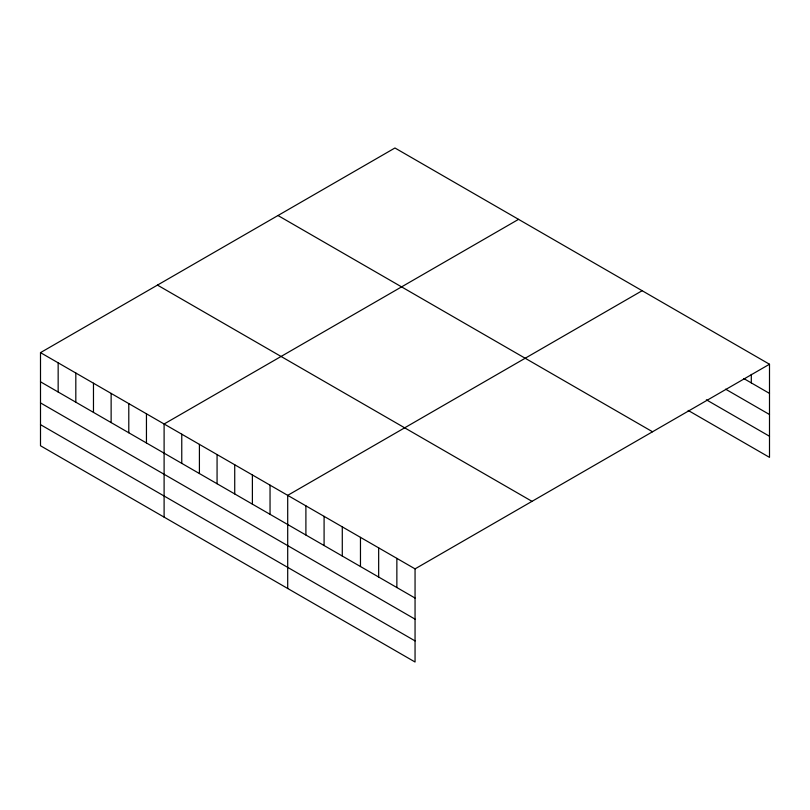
<?xml version="1.0" encoding="UTF-8"?>
<svg xmlns="http://www.w3.org/2000/svg" width="810" height="810" viewBox="0 0 810 810"><rect width="100%" height="100%" fill="white"/><g stroke="black" fill="none" stroke-linecap="round" stroke-linejoin="round"><path stroke-width="1.21" d="M688.166 410.417L769.5 457.367L769.5 364.237L394.946 147.987L40.5 352.633L40.5 445.763L415.054 662.013L415.054 568.873L40.5 352.633M518.552 219.348L164.106 423.994L164.106 517.124M642.148 290.709L287.702 495.356L287.702 588.485M415.054 568.873L769.5 364.237M743.813 378.574L769.5 393.407M725.628 389.185L769.5 414.517M706.361 399.806L769.5 436.256M277.982 215.521L652.536 431.77M157.464 285.1L532.018 501.349M40.5 381.804L415.054 598.043M40.5 402.904L415.054 619.154M40.5 424.653L415.054 640.902M751.305 374.392L751.305 382.897M396.859 558.374L396.859 587.544M378.665 547.874L378.665 577.034M360.47 537.364L360.47 566.534M342.286 526.865L342.286 556.035M324.091 516.355L324.091 545.525M305.897 505.855L305.897 535.025M270.044 485.16L270.044 514.33M252.386 474.964L252.386 504.134M234.728 464.768L234.728 493.938M217.07 454.572L217.07 483.742M199.412 444.376L199.412 473.546M181.764 434.19L181.764 463.35M146.448 413.799L146.448 442.969M128.79 403.603L128.79 432.773M111.132 393.407L111.132 422.577M93.474 383.211L93.474 412.381M75.816 373.015L75.816 402.185M58.158 362.829L58.158 391.989"/></g></svg>
